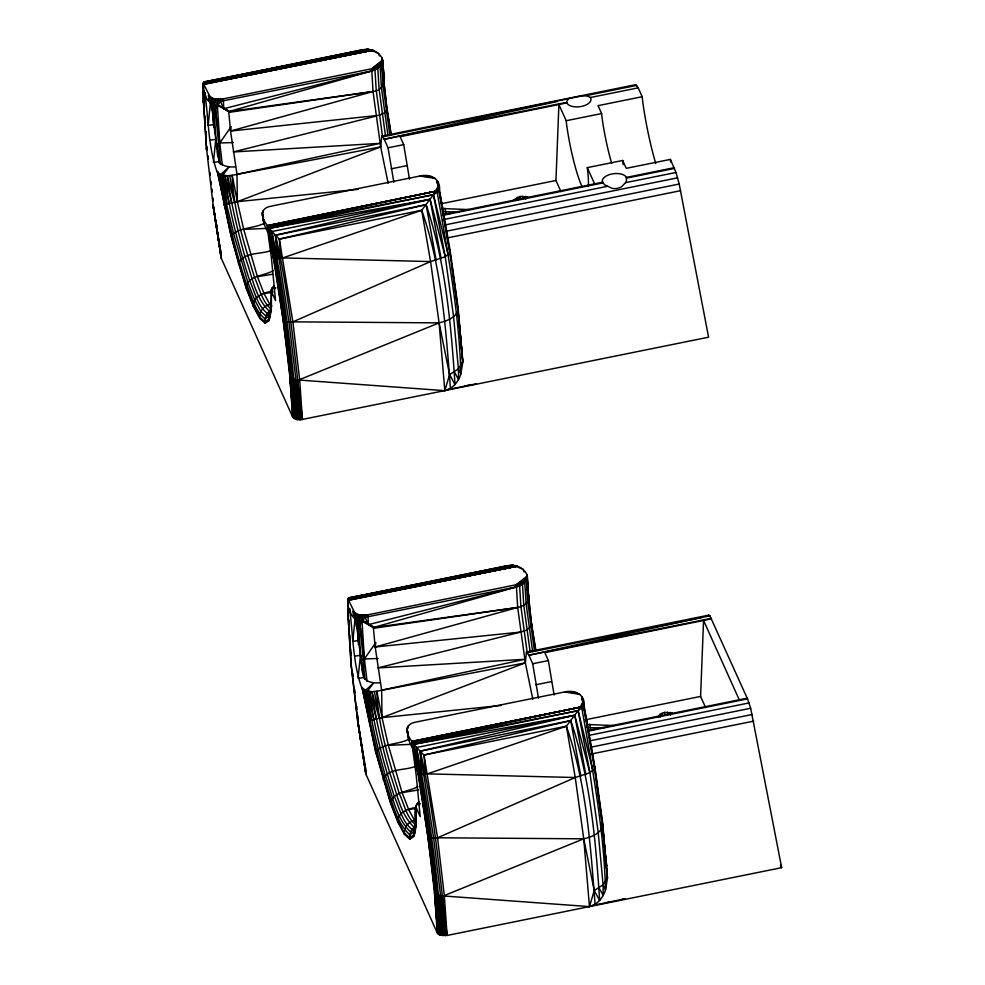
<?xml version="1.0" encoding="UTF-8"?>
<svg xmlns="http://www.w3.org/2000/svg" width="985" height="985" viewBox="0 0 985 985"><rect width="100%" height="100%" fill="white"/><g stroke="black" fill="none" stroke-linecap="round" stroke-linejoin="round"><path stroke-width="1.48" d="M204.4 96.419L203.476 100.766L206.616 149.868L203.476 102.305L204.03 90.571M274.446 285.675L271.429 289.393L271.281 310.509L269.065 320.581L265.162 323.289L259.818 318.475L253.317 306.421L246.041 287.842L230.909 235.698L217.882 173.976C207.946 148.243 208.709 119.481 204.831 92.319C206.776 106.946 218.227 103.585 227.67 110.221M351.116 664.013L351.263 665.811L348.124 616.708L351.103 665.22L357.715 721.5L366.026 774.419L437.254 932.881L439.569 934.9L447.091 935.454L781.659 867.662L750.681 708.264L747.504 698.87L709.877 615.81L708.794 615.133L526.421 652.082L525.35 662.843L532.799 699.227M370.963 625.475C361.68 619.516 351.423 622.372 349.478 608.262C353.356 635.423 352.605 664.186 362.529 689.919L375.568 751.641L390.7 803.785L397.965 822.376L404.466 834.418L409.822 839.232L413.712 836.524C418.859 826.009 410.437 809.941 419.093 801.618M271.368 300.794L271.281 310.509M388.152 183.284L380.69 146.9L381.774 136.139L635.731 84.673L638.206 87.862L642.183 96.715L642.676 101.283A65.133 8.939 78.5 0 0 655.739 163.522M206.444 149.277L206.961 146.863L207.318 149.868M271.848 306.212L269.902 304.464L264.017 293.53L257.417 276.686L243.701 229.382L237.36 201.703L236.991 174.333L230.539 131.042L373.019 91.531C386.132 90.374 385.64 75.771 382.636 66.106M416.507 822.155L414.562 820.407L408.664 809.485L402.077 792.63L388.349 745.337L382.02 717.646L381.638 690.276L375.187 646.985L517.679 607.474C522.604 606.44 529.093 603.239 528.613 597.316L527.258 575.905C525.079 567.877 515.229 563.839 507.509 565.698L349.158 597.784L348 599.065L348.124 618.248M246.041 287.842C247.457 275.135 265.088 275.972 273.202 270.616M390.7 803.785C392.104 791.078 409.748 791.915 417.862 786.559M274.975 288.827L272.008 288.113L271.417 290.218L271.023 309.179L269.065 320.581M271.946 295.217L272.119 287.965L271.7 295.094M413.712 836.524L415.929 826.452L416.089 805.336M204.227 90.558L204.437 106.934M381.712 61.87L381.86 57.647C378.043 51.245 370.065 48.043 362.849 49.755L204.511 81.841L203.341 83.122L203.649 103.068L203.341 83.122L368.058 49.25L374.14 51.565L372.712 50.173L203.341 83.122L203.649 103.068M442.647 208.167L438.226 186.3L437.081 191.595C447.621 251.926 459.219 312.639 460.869 373.955C458.468 381.626 452.891 388.681 444.814 390.663L295.759 379.804L291.018 378.018L289.836 376.43L283.249 320.359L273.424 258.292L267.194 225.368C260.508 216.614 259.831 208.069 271.54 206.087L419.893 176.032C429.78 173.619 440.861 178.371 439.519 190.413L450.219 251.015L458.074 307.591L462.827 361.988L460.869 373.955L458.419 368.87L453.58 316.665L445.245 256.728L433.449 194.71L438.226 186.3L437.549 181.535L451.302 260.766M587.294 724.11L582.874 702.243L581.741 707.538C592.28 767.869 603.879 828.582 605.529 889.898C603.128 897.569 597.55 904.624 589.461 906.606L440.406 895.747L435.678 893.974L434.496 892.373L427.909 836.302L418.083 774.235L411.853 741.311C405.155 732.557 404.478 724.012 416.199 722.03L564.54 691.975C574.44 689.562 585.509 694.314 584.179 706.356L594.866 766.958L602.734 823.534L607.474 877.93L605.529 889.898L603.079 884.813L598.227 832.608L589.904 772.671L578.096 710.653L582.874 702.243L582.197 697.479L594.238 764.655M212.009 97.934L213.893 98.623L214.73 100.322L214.878 104.952C213.216 101.024 209.054 91.039 210.039 102.748L209.3 96.013L212.009 97.934L212.107 104.041L210.322 97.33L203.587 83.897L372.712 50.173L203.821 84.39M356.656 613.877L358.552 614.566L359.377 616.265L359.537 620.895C357.875 616.967 353.701 606.982 354.698 618.691L353.947 611.956L356.656 613.877L356.755 619.984L354.982 613.273L348 599.065L512.717 565.193L517.581 567.052M560.97 191.656L555.946 180.489L558.901 104.521L566.19 120.724L566.572 124.233A48.745 6.698 78.5 0 0 581.987 186.522M705.629 707.599L700.594 696.432L703.549 620.464L739.242 699.793M439.138 189.612L439.519 190.413L433.449 194.71L421.728 210.261L430.58 261.579L439.101 322.871L444.814 390.663L449.591 374.608L458.419 368.87L462.827 361.988L457.606 306.126L458.185 312.134M605.849 881.046L607.277 876.97L602.254 822.069L607.474 877.93L603.079 884.813L594.25 890.551L589.461 906.606L583.748 838.814L575.24 777.522L566.375 726.204L578.096 710.653L584.179 706.356L583.785 705.555M381.86 57.647C384.987 63.816 376.615 67.977 371.677 68.778L223.336 98.845L212.292 99.042L210.322 97.33M416.187 813.881L415.929 826.452M527.172 577.321L526.347 579.943L528.576 599.434L527.258 575.905L516.325 584.721L367.984 614.788L356.939 614.985L354.982 613.273M215.124 216.786L213.129 204.732L221.366 258.476L292.607 416.938L296.177 419.401L300.807 419.745L708.584 337.202L679.194 184.035L675.993 172.474L670.379 159.398L626.238 168.349L622.68 160.469L587.294 167.635L588.057 174.69A48.745 6.698 78.5 0 1 588.328 186.448M383.571 78.492L387.043 109.988L390.983 134.92M351.3 665.503L357.85 721.882L365.817 773.594L357.715 721.5L358.306 719.838M527.443 584.684L531.691 625.931L535.643 650.863M271.429 289.393L271.417 292.52L271.417 290.218M213.129 204.732L221.169 257.651L213.203 205.939L206.468 148.07M210.519 101.393L208.18 125.403L213.856 124.541L211.566 102.711M355.019 618.839L352.827 641.346L358.515 640.484L356.213 618.654M213.856 124.541L215.789 139.304L213.425 162.451L219.113 161.589C222.573 166.81 229.776 167.228 235.452 166.884M358.515 640.484L360.448 655.247L358.072 678.394L363.76 677.532C367.233 682.753 374.423 683.171 380.112 682.827M381.811 62.991L383.067 85.596L389.925 135.585M238.432 263.795C243.283 251.446 261.653 254.746 271.38 250.325M383.079 779.738C387.598 767.808 405.18 770.689 414.55 766.589M383.965 81.373L383.67 80.339L387.043 109.988L384.409 112.893L379.163 115.294L230.539 131.042L230.97 128.087M528.489 597.735L531.691 625.931L526.704 630.141L520.56 632.074L375.187 646.985L375.839 642.565L364.413 658.94L360.941 660.245L361.643 666.205M220.381 164.458L215.555 110.148L216.429 104.644M364.856 678.911L360.202 626.091L361.076 620.587M371.677 68.778L382.475 61.489L381.7 64L383.928 83.491L382.611 59.962L371.677 68.778L373.019 91.531L228.717 111.6L218.214 105.358L220.862 99.189M375.187 646.985L373.377 627.543L516.374 586.949C521.25 585.915 526.162 582.603 527.135 577.432L516.325 584.721L517.679 607.474L373.377 627.543L362.874 621.301L365.521 615.133M271.023 306.495L268.831 319.14L264.977 321.812L265.162 323.289M230.539 131.042L228.779 112.376L373.019 91.531L380.69 146.9L232.214 175.305L227.301 175.736L219.396 174.48L218.214 174.185L218.19 172.51L219.396 174.48C226.218 211.689 234.565 248.7 246.619 284.579C251.938 296.226 254.462 310.644 265.113 318.857L265.95 316.013L260.877 311.457L254.721 300.043L247.838 282.449L233.507 233.051L219.396 174.48L217.426 171.353L231.106 235.206L238.53 262.995L246.065 286.77L253.256 305.153L259.683 317.059L264.977 321.812L265.113 318.857L268.88 316.234L271.441 305.276M409.822 839.232L409.625 837.755L413.478 835.083L416.101 821.219M416.335 809.608L416.286 807.885L420.226 816.651L415.99 773.237L412.592 748.649L408.701 739.994L407.002 728.999L408.516 725.723M658.251 717.252L659.913 714.359L664.604 712.389L672.386 712.98M387.918 135.043L381.429 87.554L380.087 66.401L381.7 64L377.797 68.445L374.953 70.009L228.717 111.6L228.779 112.376M532.565 650.986L526.088 603.497L524.746 582.344L526.458 578.934M262.281 212.354L264.042 224.051L267.932 232.706L271.343 257.294L275.566 300.708L271.626 291.942L271.688 293.665M264.042 224.051L262.49 214.902L263.746 222.216L264.399 220.369M461.189 365.103L462.63 361.015L458.468 315.151M230.909 235.698C239.22 227.03 254.093 228.729 264.214 223.275M375.568 751.641C383.867 742.973 398.753 744.672 408.861 739.218M385.492 135.992L379.114 89.266L377.797 68.445L378.979 65.835L380.087 66.401M530.152 651.935L523.774 605.209L522.456 584.388L523.638 581.778L526.347 579.943L527.714 601.539L534.338 650.014M625.561 182.656L626.546 180.624L626.115 176.918A12.288 6.316 -6.7 0 0 612.202 173.902A12.288 6.316 -6.7 0 0 602.315 181.351L604.359 184.675L612.301 188.394A11.34 9.197 -0.4 0 0 621.51 186.793L625.561 182.656L675.993 172.474M228.569 111.17L218.214 105.358L217.5 101.123L218.411 99.276L220.443 101.369L223.706 108.719L228.705 111.367M373.229 627.113L362.874 621.301L362.148 617.066L363.059 615.219L365.09 617.312L368.353 624.662L373.364 627.31M438.226 186.3L449.923 252.825L457.951 310.657C454.959 318.204 446.353 321.11 439.101 322.871L299.662 379.607L302.432 419.512C294.577 357.961 289.922 295.722 275.443 235.255L268.055 227.067L436.084 191.152L437.081 191.595M582.874 702.243L594.571 768.768L602.611 826.6C599.619 834.147 591.012 837.053 583.748 838.814L444.321 895.55L447.091 935.454C439.236 873.904 434.582 811.665 420.102 751.198L412.703 743.01L580.731 707.095L581.741 707.538M708.092 616.29L708.794 615.133M382.525 136.546L376.258 90.62L374.953 70.009L376.873 67.066L377.797 68.445M527.172 652.489L520.917 606.563L519.612 585.952L521.533 583.009L523.638 581.778L524.746 582.344M231.179 126.597L219.766 142.997L216.281 144.303L216.811 148.772M223.927 205.163L226.895 204.141L222.795 175.096L229.197 166.81L220.899 174.407L219.359 173.545M368.575 721.106L371.542 720.084L364.044 690.423L362.074 687.296L375.753 751.149L390.713 802.713L397.903 821.096L404.33 833.002L409.625 837.755L410.61 831.956C395.256 817.587 392.596 794.476 385.283 775.614C377.575 747.824 370.409 719.801 367.442 691.039L373.844 682.753L365.558 690.35L362.529 689.919M567.939 99.35L566.597 102.009L567.188 103.487A12.288 6.316 -6.7 0 0 581.113 106.515A12.288 6.316 -6.7 0 0 591 99.054L590.409 97.503L586.998 95.754L581.482 96.099A11.352 1.465 -10.4 0 0 572.31 97.909L382.845 136.816L381.774 136.139M283.249 320.359L287.189 322.144L292.877 321.849L430.58 261.579L445.245 256.728L449.923 252.825L449.837 250.19M427.909 836.302L431.836 838.087L437.537 837.792L575.24 777.522L589.904 772.671L594.571 768.768L594.484 766.133L598.055 791.829M212.292 99.042L220.443 101.369L223.336 98.845L223.706 108.719L371.727 71.006L374.411 68.051L374.953 70.009M356.939 614.985L365.09 617.312L367.984 614.788L368.353 624.662L516.374 586.949L519.07 583.994L521.533 583.009L522.456 584.388M513.961 199.832L519.957 196.446L527.738 197.037M213.683 127.2L212.612 112.142L215.555 110.148L215.395 105.617M358.442 644.658L357.272 628.085L360.202 626.091L359.993 620.045M610.712 901.731L589.362 906.126M269.853 311.777L267.44 313.452L265.95 316.013L269.644 313.452M415.719 826.883L412.087 829.395L410.61 831.956L414.303 829.395M380.69 146.9L237.36 201.703L226.895 204.141L221.169 174.604M373.426 628.319L517.679 607.474L525.35 662.843L382.02 717.646L371.542 720.084L365.817 690.547L362.849 688.453L362.874 690.128M357.346 51.663L362.849 49.755L203.427 82.494L368.058 49.25M504.751 566.646L507.509 565.698L348.074 598.437L348.308 619.011L348 599.065L517.371 566.116L348.481 600.333M267.267 225.553L436.084 191.152L267.427 225.922L273.424 258.292L278.903 258.526L282.757 257.91L421.728 210.261C441.846 267.477 445.712 328.411 450.44 388.422M411.853 741.311L580.731 707.095L412.087 741.865L418.083 774.235L423.562 774.469L427.416 773.865L566.375 726.204C586.494 783.42 590.36 844.354 595.1 904.365M269.902 304.464C263.623 305.707 258.809 312.06 259.818 318.475M414.562 820.407C408.27 821.65 403.456 828.003 404.466 834.418M272.808 291.018C264.756 292.52 252.517 295.943 253.317 306.421M415.99 807.38C408.196 808.685 397.164 812.563 397.965 822.376M516.325 584.721L519.07 583.994L519.612 585.952M375.913 116.131L233.31 151.961L380.222 143.354L236.991 174.333M520.56 632.074L377.969 667.904L524.882 659.297L376.873 691.248L371.961 691.679L365.817 690.547M476.334 383.818L444.703 390.183M280.811 258.267L279.346 239.109L426.111 204.634C445.626 262.601 451.019 323.893 455.021 384.581L449.591 374.608L439.101 322.871L292.877 321.849L279.346 239.109L275.443 235.255L430.076 199.315L445.245 256.728M425.471 774.21L424.006 755.052L570.758 720.577C590.286 778.544 595.666 839.836 599.668 900.524L594.25 890.551L583.748 838.814L437.537 837.792L424.006 755.052L420.102 751.198L574.735 715.258L589.904 772.671M557.276 101.48L384.224 139.279L382.845 136.816M701.923 617.423L528.871 655.222L526.421 652.082M464.6 386.083L471.913 384.569M622.409 899.293L625.34 898.677L607.794 902.334M267.354 225.737L436.084 191.152M441.145 258.587L430.076 199.315L269.016 228.397C280.417 291.264 290.415 354.526 293.887 418.391C289.258 354.612 279.149 291.474 269.016 228.397L433.449 194.71L448.224 254.77M412.001 741.68L580.731 707.095L411.927 741.496M585.792 774.53L574.735 715.258L413.675 744.34C425.077 807.207 435.062 870.469 438.534 934.334C433.905 870.555 423.796 807.429 413.675 744.34L578.096 710.653L592.884 770.713M327.205 57.77L330.221 57.167M346.794 53.806L349.81 53.19M371.727 71.006L220.443 101.369M586.235 95.619L636.803 85.363M566.732 102.305L384.224 139.279L388.053 147.799L393.828 182.213M566.966 102.883L400.119 136.693L403.702 144.635L409.477 179.048M388.053 147.799L403.702 144.635M642.183 96.715L598.043 105.666L601.589 113.558L601.97 117.055A48.745 6.698 78.5 0 0 611.685 163.362M566.19 120.724L601.589 113.558M391.156 168.829L406.805 165.652M271.823 231.561C284.382 293.653 292.286 356.595 297.605 419.684L285.613 321.836L271.823 231.561L430.076 199.315M277.142 258.673L275.443 235.255L426.111 204.634L436.158 260.237M442.117 203.55L555.946 180.489M279.346 239.109L421.728 210.261M443.275 214.508L602.635 182.213M626.312 177.423L674.122 167.733M443.065 215.296L602.906 182.927M626.583 178.125L674.429 168.423M443.09 219.655L607.252 186.362M444.678 225.011L677.618 177.817M446.242 231.229L679.194 184.035M447.646 237.853L680.586 190.684M398.014 588.685L401.03 588.082M516.374 586.949L365.09 617.312M527.504 652.759L709.877 615.81M711.268 618.321L528.871 655.222L532.7 663.742L538.487 698.156M711.502 618.851L544.779 652.636L548.35 660.578L554.124 694.991M532.7 663.742L548.35 660.578M535.815 684.772L551.452 681.595M416.47 747.516C429.041 809.596 436.934 872.538 442.265 935.627L430.26 837.779L416.47 747.516L574.735 715.258M421.789 774.616L420.102 751.198L570.758 720.577L580.818 776.18M585.262 719.801L700.594 696.432M424.006 755.052L566.375 726.204M587.934 730.451L747.196 698.18M587.713 731.239L747.504 698.87M589.276 735.303L749.056 702.921M589.387 740.942L750.681 708.264M590.963 747.159L752.257 714.482M590.852 754.091L753.66 721.143M203.747 84.218L372.712 50.173M590.409 97.503L638.206 87.862M348.074 598.437L512.717 565.193M348.394 600.173L517.371 566.116L348.247 599.84M289.922 64.973L204.511 81.841L206.641 82.211M297.408 63.496L304.907 62.018M312.393 60.541L319.891 59.063M331.871 56.687L334.875 56.096M346.855 53.732L354.354 52.254M428.573 582.11L349.158 597.784L351.288 598.154M431.578 581.507L443.558 579.143M451.056 577.666L458.542 576.188M466.04 574.711L473.526 573.233M485.519 570.857L488.511 570.266M433.449 194.71L268.055 227.067L273.658 258.427M578.096 710.653L412.703 743.01L418.305 774.37M381.638 690.276L525.35 662.843M210.113 140.239L215.789 139.304L219.113 161.589L215.789 139.304M354.772 656.182L360.448 655.247L363.76 677.532L360.448 655.247M257.417 276.686L272.599 274.224M402.077 792.63L418.76 789.921M264.017 293.53L273.067 292.25M408.664 809.485L416.212 808.402M358.158 189.317L237.36 201.703L232.214 175.305C233.383 210.421 244.231 244.206 254.586 277.511C259.461 288.063 261.702 301.127 270.998 308.871M501.279 705.42L382.02 717.646L376.873 691.248C378.031 726.364 388.89 760.149 399.233 793.454C404.121 804.006 406.349 817.07 415.658 824.827M442.031 208.537L469.057 209.596M442.487 211.627L459.047 212.132M443.028 214.053L449.086 213.979M586.691 724.48L613.717 725.539M587.134 727.57L603.694 728.075M587.676 729.996L593.733 729.922M243.701 229.382L266.627 228.397M388.349 745.337L411.274 744.34M233.445 142.542L219.766 142.997L215.555 110.148M378.092 658.485L364.413 658.94L360.202 626.091M282.757 257.91L430.58 261.579M427.416 773.865L575.24 777.522M435.296 178.396L419.893 176.032L432.119 176.684L433.018 178.162M579.956 694.339L564.54 691.975L576.767 692.627L577.666 694.105M416.667 804.055L419.622 804.77M273.017 286.832L275.763 287.842M417.677 802.775L420.41 803.785M375.223 52.033L378.486 53.412L379.422 55.985M518.787 567.508L523.146 569.355L524.082 571.928M227.436 110.209L218.214 105.358L214.73 100.322L216.035 99.066L217.5 101.123M373.401 626.842L362.874 621.301L359.377 616.265L360.682 615.009L362.148 617.066M363.982 621.067L366.543 622.483M454.479 372.096L458.554 379.557L458.419 368.87M599.126 888.039L603.214 895.5L603.079 884.813M587.294 167.635L594.583 183.85M780.403 864.879L781.659 867.662M387.154 108.559L386.908 107.882L391.205 134.145M531.814 624.502L531.555 623.825L535.852 650.088M262.86 211.061L263.241 212.391M407.507 727.004L407.901 728.334M528.317 596.282L528.613 597.316L527.418 583.576M408.233 733.394L407.002 728.999L408.701 739.994M262.761 214.521L263.574 217.451M376.295 718.89L369.584 691.482C373.881 727.25 383.165 762.23 394.296 796.422C399.417 807.638 401.843 821.49 412.087 829.395L414.143 827.265C399.27 813.351 396.696 790.955 389.604 772.683C382.18 746.051 375.544 719.136 371.961 691.679L379.114 718.25L374.398 691.593M231.647 202.947L224.937 175.539C229.234 211.307 238.505 246.287 249.648 280.479C254.77 291.683 257.196 305.547 267.44 313.452L269.484 311.322C254.61 297.408 252.037 275.012 244.957 256.74C237.533 230.096 230.884 203.193 227.301 175.736L234.467 202.307L229.751 175.65M590.692 729.762L589.67 724.258M446.045 213.819L445.023 208.315M367.442 691.039L373.721 719.506M222.795 175.096L229.074 203.563M413.675 744.34L420.275 774.653M269.016 228.397L275.615 258.71M606.354 862.885L606.957 865.889M605.295 859.72L606.44 865.692L602.611 826.6M460.364 342.287L461.78 349.749L457.951 310.657M354.698 618.691L353.184 610.798L353.43 617.053M210.039 102.748L208.525 94.856L208.783 101.11M218.867 160.37L219.384 163.338M582.098 699.609L581.815 696.617L583.305 705.457M437.451 183.666L437.155 180.661L438.411 188.036M363.034 752.294L357.777 720.675L366.026 774.419M363.539 755.31L364.031 758.327M364.536 761.331L365.041 764.348M365.546 767.364L366.038 770.368M215.629 219.79L216.134 222.807M216.626 225.811L217.131 228.828M217.636 231.844L218.128 234.849M218.633 237.865L219.138 240.869M219.63 243.886L220.135 246.903M528.613 597.316L528.022 592.995M221.243 256.789L213.055 205.557L221.366 258.476M583.539 706.91L583.982 709.816M216.848 224.703L217.303 227.683M220.726 249.981L221.182 252.96M262.355 213.055L263.746 222.216M420.102 751.198L433.646 838.186L445.454 935.688L442.363 895.796M275.443 235.255L288.999 322.243L300.807 419.745L297.704 379.853M581.815 696.617L582.246 699.572M582.664 702.527L583.095 705.482M437.155 180.661L438.226 188.061M598.474 794.858L602.044 820.554M451.721 263.795L457.397 304.611M438.571 895.414L443.829 935.75L440.406 895.747M293.924 379.471L299.181 419.807L295.759 379.804M670.145 712.278L670.465 715.073M667.436 712.081L667.768 714.864M664.604 712.389L664.937 715.184M661.994 713.177L662.326 715.972M659.913 714.359L660.245 717.142M525.485 196.335L525.818 199.13M522.789 196.138L523.109 198.921M519.957 196.446L520.289 199.241M517.347 197.234L517.667 200.029M437.537 837.792L444.321 895.55M367.06 681.398L364.413 658.94L362.012 621.006M361.988 669.184L362.345 672.176M352.852 673.309L353.196 676.313M354.785 689.82L355.142 692.824M356.73 706.331L357.075 709.335M357.777 715.332L358.134 718.336M292.877 321.849L299.662 379.607M222.401 165.455L219.766 142.997L217.365 105.063M217.156 151.752L217.685 156.233M208.02 155.864L208.364 158.868M209.953 172.375L210.31 175.379M211.012 181.375L211.369 184.38M211.898 188.886L212.243 191.89M212.957 197.886L213.302 200.891M670.379 159.398L670.674 162.119M622.68 160.469L623.148 164.692M436.971 894.811L440.837 935.344L435.678 893.974L439.569 934.9M292.311 378.868L296.177 419.401L291.018 378.018L294.921 418.957M434.779 892.939L437.771 933.645L434.496 892.373L437.254 932.881M290.119 376.996L293.111 417.702L289.836 376.43L292.607 416.938M360.83 658.731L358.306 619.417M216.281 144.303L213.659 103.474M382.697 67.349L383.374 77.052M348.887 619.811L349.183 624.416M349.86 635.165L350.155 639.77M350.734 648.992L351.128 655.136M205.015 116.156L205.409 122.3M205.988 131.51L206.37 137.654M528.576 599.434L526.901 574.452M382.611 59.962L383.928 83.491M416.064 808.463L416.064 806.161L415.682 822.438L413.54 832.177L409.772 834.8C394.086 820.136 391.377 796.533 383.916 777.276C375.814 748.686 369.35 719.653 364.044 690.423L364.007 689.488M382.242 58.509L382.365 61.316M357.001 620.587L357.272 628.085M356.077 621.954L356.238 626.423M212.354 104.644L212.612 112.142M211.381 104.508L211.59 110.48M203.452 91.642L203.476 102.305"/></g></svg>
